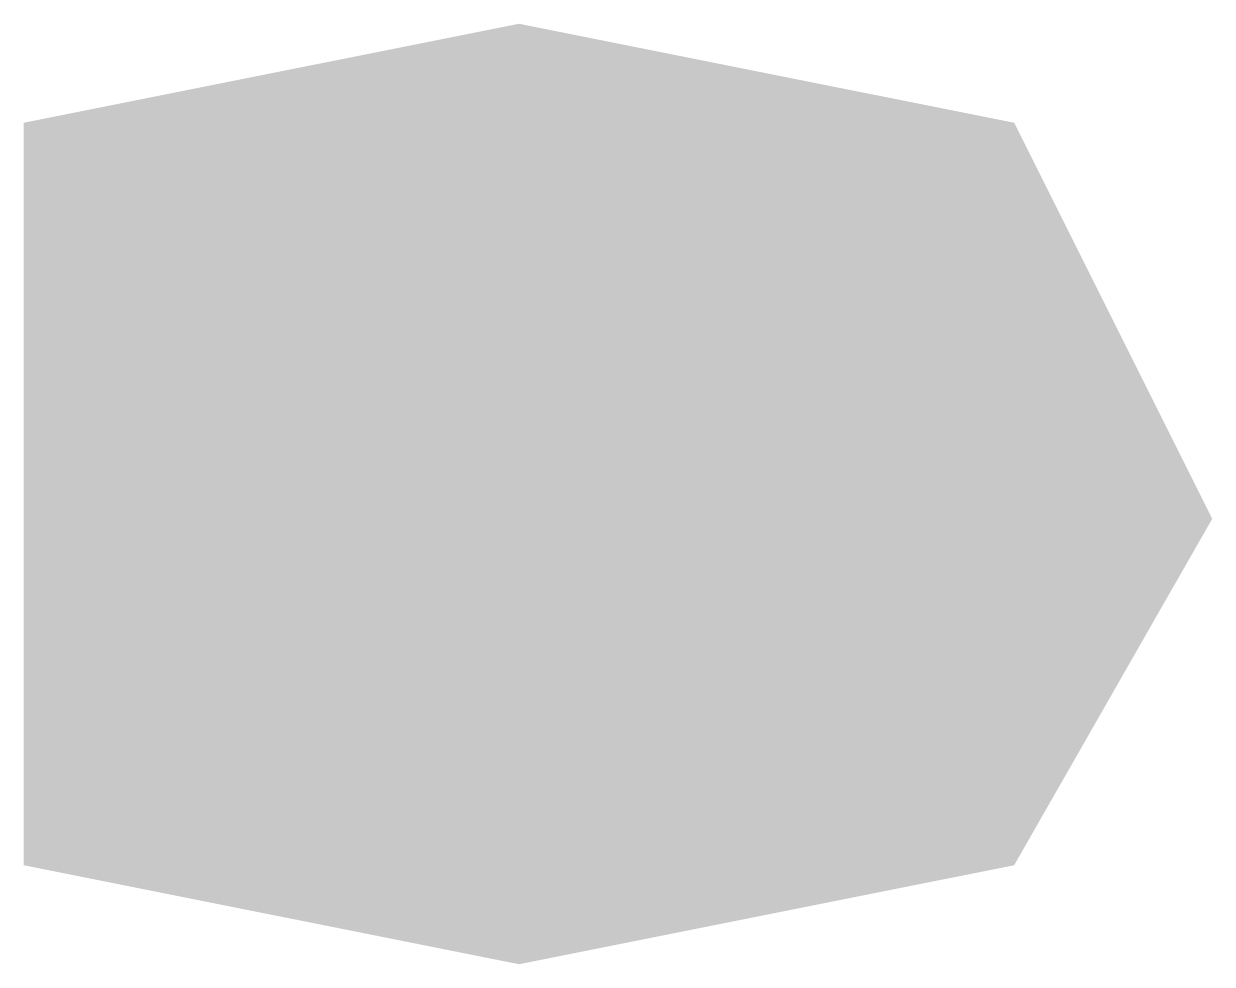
# Model space of a CAD drawing. Units: millimetres at full size, sheet at 1:100. Extents: x -9429 to 5265, y -7776 to 3857.
import ezdxf

# ---------------------------------------------------------------- set-up
doc = ezdxf.new("R2010")
doc.units = ezdxf.units.MM
doc.header["$LTSCALE"] = 100
doc.layers.add('0-0', color=7, linetype='Continuous')

msp = doc.modelspace()

# ---------------------------------------------------------------- linework, layer by layer
at = {"layer": '0-0'}
for points in [[(-9428.6, 2632.7), (-3306.1, 3857.1), (-9428.6, -6551), (-3306.1, -7775.5)], [(-3306.1, 3857.1), (2816.3, 2632.7), (-3306.1, -7775.5), (2816.3, -6551)], [(2816.3, 2632.7), (5265.3, -2265.3), (2816.3, -6551)]]:
    msp.add_solid(points, dxfattribs=at)

doc.saveas('drawing.dxf')
